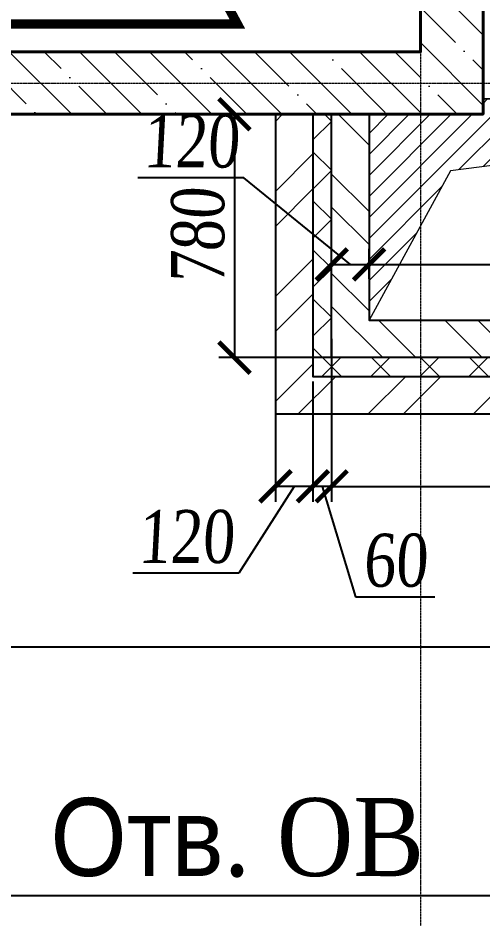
# Model space of a CAD drawing. Header units: inches. Extents: x -407541 to 6688123, y -998590 to 1205599.
# Drawn here: x 181713 to 183203, y 225161 to 228046 of the extents above; entities that cross this region are included whole.
import ezdxf

# ---------------------------------------------------------------- set-up
doc = ezdxf.new("R2010")
doc.units = ezdxf.units.IN
doc.header["$MEASUREMENT"] = 0
doc.linetypes.add('ACAD_ISO04W100', pattern=[30, 24, -3, 0, -3])
for name, color, linetype, lineweight in [('марки полов', 140, 'Continuous', 5), ('МОНОЛИТ', 5, 'Continuous', 40), ('Оси', 254, 'ACAD_ISO04W100', 5), ('ОТВ ОВ', 4, 'Continuous', 13), ('ПЕРЕГОРОДКА', 7, 'Continuous', 25), ('размер внутр', 142, 'Continuous', 5), ('размеры шахт', 20, 'Continuous', 15), ('текст_OB', 40, 'Continuous', 25), ('Штриховка', 7, 'Continuous', 9)]:
    doc.layers.add(name, color=color, linetype=linetype, lineweight=lineweight)
doc.styles.add('style1', font='arial.ttf', dxfattribs={"width": 0.9, "height": 500})
doc.styles.add('STYLE2', font='times.ttf', dxfattribs={"width": 0.8, "oblique": 3})
doc.dimstyles.new('vnytren', dxfattribs={"dimtxt": 250, "dimasz": 120, "dimexe": 50, "dimexo": 0, "dimgap": 50, "dimtad": 1, "dimdec": 0, "dimzin": 0, "dimdsep": 46, "dimtxsty": 'STYLE2', "dimblk": 'ARCHTICK', "dimcen": 0, "dimadec": 0, "dimazin": 0, "dimtfac": 1, "dimtdec": 0, "dimtmove": 1, "dimatfit": 2, "dimldrblk": 'DOT', "dimfxl": 1, "dimtolj": 1, "dimtzin": 0, "dimarcsym": 0})
doc.dimstyles.new('waxti', dxfattribs={"dimtxt": 170, "dimasz": 100, "dimexe": 50, "dimexo": 0, "dimgap": 30, "dimtad": 1, "dimdec": 0, "dimzin": 0, "dimdsep": 46, "dimtxsty": 'STYLE2', "dimblk": 'ARCHTICK', "dimcen": 0, "dimadec": 0, "dimazin": 0, "dimtfac": 1, "dimtdec": 0, "dimtmove": 1, "dimatfit": 2, "dimldrblk": 'DOT', "dimfxl": 1, "dimtolj": 1, "dimtzin": 0, "dimarcsym": 0})

# ---------------------------------------------------------------- blocks, each defined once
blk = doc.blocks.new('_ARCHTICK')
at = {"color": 0, "linetype": 'ByBlock', "const_width": 0.15}
blk.add_lwpolyline([(-0.5, -0.5), (0.5, 0.5)], dxfattribs=at)
blk = doc.blocks.new('*D1192')
at = {"layer": 'размеры шахт', "color": 0, "lineweight": -2, "ltscale": 0.1, "transparency": 16777216}
for p, q in [((182718.1, 227017.2), (182718.1, 226494.8)), ((185053.2, 227017.2), (185053.2, 226494.8)), ((182718.1, 226544.8), (185053.2, 226544.8))]:
    blk.add_line(p, q, dxfattribs=at)
at = {"layer": 'размеры шахт', "color": 0, "lineweight": -2, "ltscale": 0.1, "transparency": 16777216, "xscale": 100, "yscale": 100, "zscale": 100, "rotation": 180}
blk.add_blockref('_ARCHTICK', (182718.1, 226544.8), dxfattribs=at)
at = {"layer": 'размеры шахт', "color": 0, "lineweight": -2, "ltscale": 0.1, "transparency": 16777216, "xscale": 100, "yscale": 100, "zscale": 100}
blk.add_blockref('_ARCHTICK', (185053.2, 226544.8), dxfattribs=at)
at = {"layer": 'размеры шахт', "color": 0, "ltscale": 0.1, "transparency": 16777216, "insert": (183885.7, 226661.3), "char_height": 170, "attachment_point": 5, "style": 'STYLE2'}
blk.add_mtext('\\A1;2335', dxfattribs=at)
blk = doc.blocks.new('_Dot')
at = {"color": 0, "linetype": 'ByBlock', "lineweight": -2}
blk.add_line((-0.5, 0), (-1, 0), dxfattribs=at)
at = {"color": 0, "linetype": 'ByBlock', "const_width": 0.5}
blk.add_lwpolyline([(-0.25, 0, 1), (0.25, 0, 1)], format="xyb", close=True, dxfattribs=at)
blk = doc.blocks.new('*D1193')
at = {"layer": 'размеры шахт', "color": 0, "lineweight": -2, "ltscale": 0.1, "transparency": 16777216}
for p, q in [((182928, 227737.2), (182356.9, 227737.2)), ((182406.9, 227737.2), (182406.9, 226957.2)), ((182933.1, 226957.2), (182356.9, 226957.2))]:
    blk.add_line(p, q, dxfattribs=at)
at = {"layer": 'размеры шахт', "color": 0, "lineweight": -2, "ltscale": 0.1, "transparency": 16777216, "xscale": 100, "yscale": 100, "zscale": 100}
for p, rotation in [((182406.9, 227737.2), 90), ((182406.9, 226957.2), 270)]:
    blk.add_blockref('_ARCHTICK', p, dxfattribs=dict(at, rotation=rotation))
at = {"layer": 'размеры шахт', "color": 0, "ltscale": 0.1, "transparency": 16777216, "insert": (182290.2, 227347.2), "char_height": 170, "attachment_point": 5, "rotation": 90, "style": 'STYLE2'}
blk.add_mtext('\\A1;780', dxfattribs=at)
blk = doc.blocks.new('*D1194')
at = {"layer": 'размеры шахт', "color": 0, "lineweight": -2, "ltscale": 0.1, "transparency": 16777216}
for p, q in [((182436.9, 227534), (182097.5, 227534)), ((182778.1, 227256), (182436.9, 227534)), ((182718.1, 227225), (182718.1, 227306)), ((182838.1, 227210), (182838.1, 227306)), ((182718.1, 227256), (182838.1, 227256))]:
    blk.add_line(p, q, dxfattribs=at)
at = {"layer": 'размеры шахт', "color": 0, "lineweight": -2, "ltscale": 0.1, "transparency": 16777216, "xscale": 100, "yscale": 100, "zscale": 100, "rotation": 180}
blk.add_blockref('_ARCHTICK', (182718.1, 227256), dxfattribs=at)
at = {"layer": 'размеры шахт', "color": 0, "lineweight": -2, "ltscale": 0.1, "transparency": 16777216, "xscale": 100, "yscale": 100, "zscale": 100}
blk.add_blockref('_ARCHTICK', (182838.1, 227256), dxfattribs=at)
at = {"layer": 'размеры шахт', "color": 0, "ltscale": 0.1, "transparency": 16777216, "insert": (182267.2, 227650.4), "char_height": 170, "attachment_point": 5, "style": 'STYLE2'}
blk.add_mtext('\\A1;120', dxfattribs=at)
blk = doc.blocks.new('*D1195')
at = {"layer": 'размеры шахт', "color": 0, "lineweight": -2, "ltscale": 0.1, "transparency": 16777216}
for p, q in [((182838.1, 227256), (182838.1, 227306)), ((184928.3, 227225), (184928.3, 227306)), ((182838.1, 227256), (184928.3, 227256))]:
    blk.add_line(p, q, dxfattribs=at)
at = {"layer": 'размеры шахт', "color": 0, "lineweight": -2, "ltscale": 0.1, "transparency": 16777216, "xscale": 100, "yscale": 100, "zscale": 100, "rotation": 180}
blk.add_blockref('_ARCHTICK', (182838.1, 227256), dxfattribs=at)
at = {"layer": 'размеры шахт', "color": 0, "lineweight": -2, "ltscale": 0.1, "transparency": 16777216, "xscale": 100, "yscale": 100, "zscale": 100}
blk.add_blockref('_ARCHTICK', (184928.3, 227256), dxfattribs=at)
at = {"layer": 'размеры шахт', "color": 0, "ltscale": 0.1, "transparency": 16777216, "insert": (183883.2, 227372.7), "char_height": 170, "attachment_point": 5, "style": 'STYLE2'}
blk.add_mtext('\\A1;2090', dxfattribs=at)
blk = doc.blocks.new('*D1537')
at = {"layer": 'размер внутр', "color": 0, "lineweight": -2, "transparency": 16777216}
for p, q in [((185053.3, 226285.4), (185053.3, 225980.5)), ((177223.8, 226131.6), (177223.8, 225980.5)), ((177223.8, 226030.5), (185053.3, 226030.5))]:
    blk.add_line(p, q, dxfattribs=at)
at = {"layer": 'размер внутр', "color": 0, "lineweight": -2, "transparency": 16777216, "xscale": 120, "yscale": 120, "zscale": 120, "rotation": 180}
blk.add_blockref('_ARCHTICK', (177223.8, 226030.5), dxfattribs=at)
at = {"layer": 'размер внутр', "color": 0, "lineweight": -2, "transparency": 16777216, "xscale": 120, "yscale": 120, "zscale": 120}
blk.add_blockref('_ARCHTICK', (185053.3, 226030.5), dxfattribs=at)
at = {"layer": 'размер внутр', "color": 0, "transparency": 16777216, "insert": (181138.6, 226208), "char_height": 250, "attachment_point": 5, "style": 'STYLE2'}
blk.add_mtext('\\A1;7830', dxfattribs=at)
blk = doc.blocks.new('*D3294')
at = {"layer": 'размеры шахт', "color": 0, "lineweight": -2, "ltscale": 0.1, "transparency": 16777216}
for p, q in [((182658.2, 226880.5), (182658.2, 226494.8)), ((182718.1, 226880.5), (182718.1, 226494.8)), ((182658.2, 226544.8), (182558.2, 226544.8)), ((182718.1, 226544.8), (182658.2, 226544.8)), ((182718.1, 226544.8), (182658.2, 226544.8)), ((182688.1, 226544.8), (182794.4, 226190.4)), ((182718.1, 226544.8), (182818.1, 226544.8)), ((182794.4, 226190.4), (183048.5, 226190.4))]:
    blk.add_line(p, q, dxfattribs=at)
at = {"layer": 'размеры шахт', "color": 0, "lineweight": -2, "ltscale": 0.1, "transparency": 16777216, "xscale": 100, "yscale": 100, "zscale": 100}
blk.add_blockref('_ARCHTICK', (182658.2, 226544.8), dxfattribs=at)
at = {"layer": 'размеры шахт', "color": 0, "lineweight": -2, "ltscale": 0.1, "transparency": 16777216, "xscale": 100, "yscale": 100, "zscale": 100, "rotation": 180}
blk.add_blockref('_ARCHTICK', (182718.1, 226544.8), dxfattribs=at)
at = {"layer": 'размеры шахт', "color": 0, "ltscale": 0.1, "transparency": 16777216, "insert": (182921.5, 226306.9), "char_height": 170, "attachment_point": 5, "style": 'STYLE2'}
blk.add_mtext('\\A1;60', dxfattribs=at)
blk = doc.blocks.new('*D3295')
at = {"layer": 'размеры шахт', "color": 0, "lineweight": -2, "ltscale": 0.1, "transparency": 16777216}
for p, q in [((182538.2, 226880.5), (182538.2, 226494.8)), ((182658.2, 226880.5), (182658.2, 226494.8)), ((182598.2, 226544.8), (182420.9, 226266.3)), ((182658.2, 226544.8), (182538.2, 226544.8)), ((182420.9, 226266.3), (182081.5, 226266.3))]:
    blk.add_line(p, q, dxfattribs=at)
at = {"layer": 'размеры шахт', "color": 0, "lineweight": -2, "ltscale": 0.1, "transparency": 16777216, "xscale": 100, "yscale": 100, "zscale": 100, "rotation": 180}
blk.add_blockref('_ARCHTICK', (182538.2, 226544.8), dxfattribs=at)
at = {"layer": 'размеры шахт', "color": 0, "lineweight": -2, "ltscale": 0.1, "transparency": 16777216, "xscale": 100, "yscale": 100, "zscale": 100}
blk.add_blockref('_ARCHTICK', (182658.2, 226544.8), dxfattribs=at)
at = {"layer": 'размеры шахт', "color": 0, "ltscale": 0.1, "transparency": 16777216, "insert": (182251.2, 226382.8), "char_height": 170, "attachment_point": 5, "style": 'STYLE2'}
blk.add_mtext('\\A1;120', dxfattribs=at)

msp = doc.modelspace()

# ---------------------------------------------------------------- hatches: boundary and pattern name
at = {"layer": 'Штриховка', "ltscale": 0.1}
h = msp.add_hatch(dxfattribs=at)
h.set_pattern_fill('ANSI35', color=256, scale=25, style=0)
h.set_pattern_definition([(135, (498826.57, 318050.7), (112.2532, 112.2532), []), (135, (498714.31, 318050.7), (112.2532, 112.2532), [198.4375, -39.6875, 0, -39.6875])])
h.paths.add_polyline_path([(183003.2, 230937.2), (183203, 230937.2), (183203, 230599.8), (183003.2, 230599.8)])
h.paths.add_polyline_path([(183003.2, 231037.6), (183203, 231037.6), (183203, 230937.2), (183003.2, 230937.2)])
h.paths.add_polyline_path([(176403.2, 231037.2), (183003.2, 231037.6), (183003.2, 230937.2), (176403.2, 230937.2)])
h.paths.add_polyline_path([(176403.2, 230937.2), (183003.2, 230937.2), (183003.2, 230837.6), (176403.2, 230837.6)])
h.paths.add_polyline_path([(176203.3, 231037.2), (176403.2, 231037.2), (176403.2, 230937.2), (176203.3, 230937.2)])
h.paths.add_polyline_path([(176203.3, 230937.2), (176403.2, 230937.2), (176403.2, 230787.6), (176203.3, 230787.6)])
h.paths.add_polyline_path([(176204, 229337.6), (176323.2, 229337.6), (176323.2, 229337.6), (176403.2, 229337.6), (176403.2, 227836.8), (176203.3, 227836.8)])
h.paths.add_polyline_path([(176203.3, 227836.8), (176403.2, 227836.8), (176403.2, 227737.6), (176203.2, 227737.6)])
h.paths.add_polyline_path([(176403.2, 227937.6), (183003.2, 227937.6), (183003.2, 227836.8), (176403.2, 227836.8)])
h.paths.add_polyline_path([(176403.2, 227836.8), (183003.2, 227836.8), (183003.2, 227737.6), (176403.2, 227737.6)])
h.paths.add_polyline_path([(183003.2, 227836.8), (183203, 227836.8), (183203, 227737.6), (183003.2, 227737.6)])
h.paths.add_polyline_path([(183003.2, 228228.7), (183203, 228228.7), (183203, 227836.8), (183003.2, 227836.8), (183003.2, 227937.6), (183003.2, 227937.6)])
h = msp.add_hatch(dxfattribs=at)
h.set_pattern_fill('ANSI31', color=256, scale=15, style=0)
h.set_pattern_definition([(45, (-6318520.053, 1479668.903), (-33.67596045, 33.67596045), [])])
h.paths.add_polyline_path([(182838.1, 227077.2), (182838.1, 227737.2), (183203.2, 227737.2), (183203.2, 227786.4), (184903.2, 227786.4), (183098.8, 227556.3)])
at = {"layer": 'Штриховка'}
h = msp.add_hatch(dxfattribs=at)
h.set_pattern_fill('ANSI32', color=256, scale=25, style=0)
h.set_pattern_definition([(45, (-6313577.03, 1289607.3), (-168.379802, 168.379802), []), (45, (-6313464.78, 1289607.3), (-168.379802, 168.379802), [])])
h.paths.add_polyline_path([(182658.2, 227737.1), (182538.2, 227737.1), (182538.2, 226777.1), (183003.3, 226777.1), (183003.3, 226897.1), (182658.2, 226897.1)])
h.paths.add_polyline_path([(185053.3, 226897.1), (183003.3, 226897.1), (183003.3, 226777.1), (185053.3, 226777.1)])
h = msp.add_hatch(dxfattribs=at)
h.set_pattern_fill('ANSI37', color=256, scale=35, style=0)
h.set_pattern_definition([(45, (-6313577.03, 1289607.3), (-78.577241, 78.577241), []), (135, (-6313577.03, 1289607.3), (-78.577241, -78.577241), [])])
h.paths.add_polyline_path([(182718.2, 227737.1), (182658.2, 227737.1), (182658.2, 226897.1), (183003.3, 226897.1), (183003.3, 226957.1), (182718.2, 226957.1)])
h.paths.add_polyline_path([(183003.3, 226957.1), (183003.3, 226897.1), (185053.3, 226897.1), (185053.3, 226957.1)])
h = msp.add_hatch(dxfattribs=at)
h.set_pattern_fill('ANSI32', color=256, scale=600, angle=90, style=0)
h.paths.add_polyline_path([(184928.3, 227637.2), (185053.2, 227637.2), (185053.2, 227077.2), (185053.2, 226957.2), (182838.1, 226957.2), (182718.1, 226957.2), (182718.1, 227737.2), (182838.1, 227737.2), (182838.1, 227077.2), (184928.3, 227077.2)])

# ---------------------------------------------------------------- linework, layer by layer
at = {"layer": 'марки полов', "const_width": 30}
msp.add_lwpolyline([(181560.8, 228026.9), (181988.3, 228821.4), (182415.8, 228026.9)], close=True, dxfattribs=at)
at = {"layer": 'МОНОЛИТ'}
msp.add_lwpolyline([(183203.2, 228337.6), (183003.1, 228337.6), (183003.2, 227937.6), (176403.2, 227937.6), (176403.2, 229337.6), (176203.2, 229337.6), (176203.2, 227737.6), (183203.2, 227737.6), (183203.2, 227737.6)], close=True, dxfattribs=at)
at = {"layer": 'Оси', "ltscale": 0.3}
for p, q in [((183003.2, 252437.2), (183003.2, 211937.2)), ((157503.2, 227837.2), (192303.2, 227837.2))]:
    msp.add_line(p, q, dxfattribs=at)
at = {"layer": 'ОТВ ОВ', "ltscale": 100}
msp.add_lwpolyline([(182838.1, 227737.2), (182838.1, 227077.2), (184928.3, 227077.2), (184928.3, 227637.2), (184903.2, 227637.2), (184903.2, 227786.4), (183203.2, 227786.4), (183203.2, 227737.2), (182838.1, 227737.2)], dxfattribs=at)
at = {"layer": 'ПЕРЕГОРОДКА'}
for points in [[(182538.2, 227737.1), (182538.2, 226777.1), (185053.3, 226777.1)], [(182658.2, 227737.1), (182658.2, 226897.1), (185053.3, 226897.1)], [(184928.3, 227637.2), (185053.2, 227637.2), (185053.2, 227077.2), (185053.2, 226957.2), (182838.1, 226957.2), (182718.1, 226957.2), (182718.1, 227737.2), (182838.1, 227737.2), (182838.1, 227077.2), (184928.3, 227077.2), (184928.3, 227637.2)]]:
    msp.add_lwpolyline(points, dxfattribs=at)
at = {"layer": 'текст_OB', "ltscale": 0.1}
msp.add_line((183768.7, 225232), (180937.6, 225232), dxfattribs=at)
at = {"layer": 'Штриховка', "ltscale": 0.1}
msp.add_lwpolyline([(182838.1, 227077.2), (182838.1, 227737.2), (183203.2, 227737.2), (183203.2, 227786.4), (184903.2, 227786.4), (183098.8, 227556.3), (182838.1, 227077.2)], dxfattribs=at)

# ---------------------------------------------------------------- texts
at = {"layer": 'текст_OB', "ltscale": 0.1, "insert": (182415.8, 225546.1), "char_height": 250, "width": 3204.757, "attachment_point": 2, "style": 'style1'}
msp.add_mtext('Отв{\\fTimes New Roman|b0|i0|c238|p18;. OB }', dxfattribs=at)

# ---------------------------------------------------------------- dimensions: what is measured, and where the dimension line sits
at = {"layer": 'размер внутр'}
dim = msp.add_linear_dim(base=(185053.3143, 226030.4886), p1=(177223.7905, 226131.5659), p2=(185053.3143, 226285.4488), dimstyle='vnytren', dxfattribs=at)
dim.commit()
dim.dimension.update_dxf_attribs({"geometry": '*D1537', "text_midpoint": (181138.5524, 226208.0121)})
at = {"layer": 'размеры шахт', "ltscale": 0.1}
dim = msp.add_linear_dim(base=(182406.9, 226957.2), p1=(182928, 227737.2), p2=(182933.1, 226957.2), angle=90, dimstyle='waxti', dxfattribs=at)
dim.commit()
dim.dimension.update_dxf_attribs({"geometry": '*D1193', "text_midpoint": (182290.2, 227347.2)})
for base, p1, p2, picture, middle in [((182838.1, 227256), (182718.1, 227225), (182838.1, 227210), '*D1194', (182406.9, 227534)), ((182538.2, 226544.8), (182658.2, 226880.5), (182538.2, 226880.5), '*D3295', (182390.9, 226266.3))]:
    dim = msp.add_linear_dim(base=base, p1=p1, p2=p2, dimstyle='waxti', dxfattribs=at)
    dim.commit()
    dim.dimension.update_dxf_attribs({"geometry": picture, "text_midpoint": middle, "dimtype": 160})
for base, p1, p2, picture, middle in [((184928.3, 227256), (182838.1, 227256), (184928.3, 227225), '*D1195', (183883.2, 227372.7)), ((185053.2, 226544.8), (182718.1, 227017.2), (185053.2, 227017.2), '*D1192', (183885.7, 226661.3)), ((182658.2, 226544.8), (182718.1, 226880.5), (182658.2, 226880.5), '*D3294', (182824.4, 226306.9))]:
    dim = msp.add_linear_dim(base=base, p1=p1, p2=p2, dimstyle='waxti', dxfattribs=at)
    dim.commit()
    dim.dimension.update_dxf_attribs({"geometry": picture, "text_midpoint": middle})

doc.saveas('drawing.dxf')
